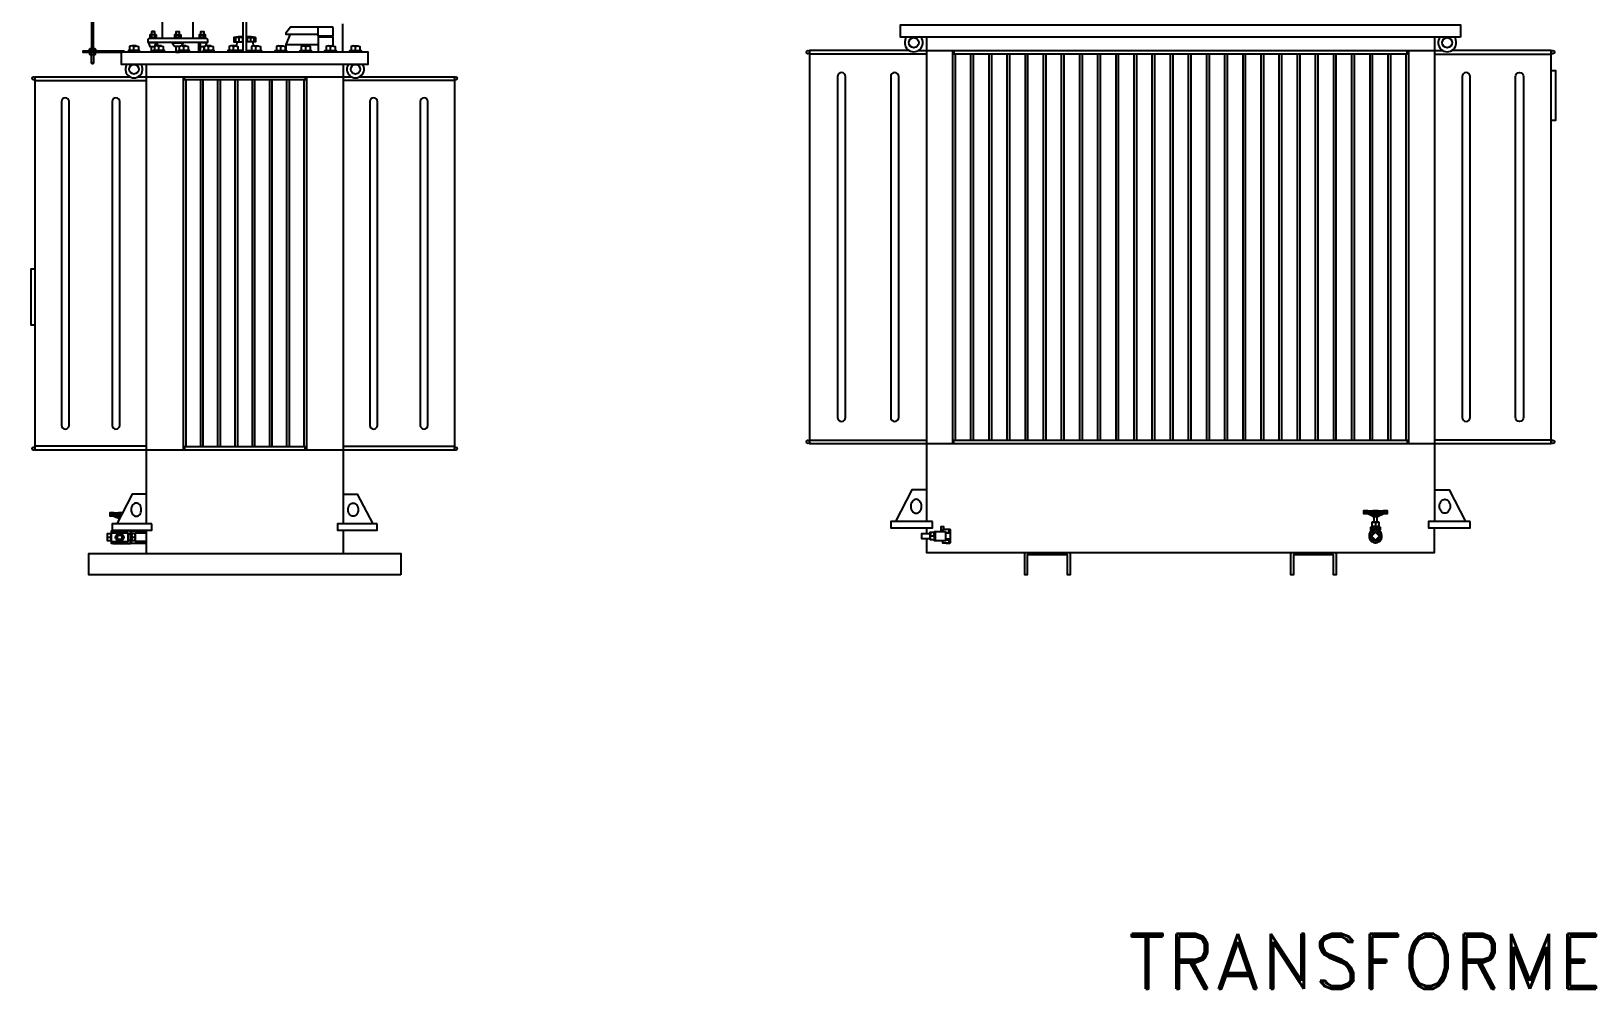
# Model space of a CAD drawing. Header units: millimetres. Extents: x 20927 to 53748, y 38421 to 54891.
# Drawn here: x 26954 to 30363, y 50584 to 52674 of the extents above; entities that cross this region are included whole.
import ezdxf
from ezdxf.enums import TextEntityAlignment as Align

# ---------------------------------------------------------------- set-up
doc = ezdxf.new("R2010")
doc.units = ezdxf.units.MM
doc.layers.add('Btrans.', color=2, linetype='Continuous')
doc.layers.add('Transformer', color=3, linetype='Continuous')
doc.styles.add('tx1', font='romand.shx')

msp = doc.modelspace()

# ---------------------------------------------------------------- linework, layer by layer
at = {"layer": 'Transformer', "color": 140}
for p, q in [((27240.6, 52659.2), (27240.6, 52712.3)), ((27307.5, 52659.2), (27307.5, 52712.3)), ((27277.8, 52666.7), (27277.8, 52673.2)), ((27331.5, 52666.7), (27331.5, 52673.2)), ((27633.5, 52690.5), (27633.5, 52628.7)), ((27183.4, 52642.4), (27173.7, 52642.4)), ((27210.1, 52650), (27210.1, 52649.1)), ((27226.8, 52666.7), (27213.9, 52666.7)), ((27213.9, 52660.8), (27226.8, 52660.8)), ((27216.6, 52628.7), (27216.6, 52641.4)), ((27224.1, 52641.6), (27224.1, 52641.9)), ((27226.9, 52650), (27226.9, 52649.1)), ((27227.1, 52666.7), (27227.5, 52666.3)), ((27227.5, 52659.2), (27227.5, 52666.3)), ((27237.7, 52642.4), (27228.1, 52642.4)), ((27228.9, 52650), (27228.9, 52642.4)), ((27261.9, 52649.1), (27286.2, 52649.1)), ((27267.6, 52666.7), (27280.5, 52666.7)), ((27280.5, 52660.8), (27267.6, 52660.8)), ((27270.5, 52661.9), (27270.5, 52665.6)), ((27277.8, 52641.3), (27277.8, 52641.4)), ((27292.1, 52642.4), (27282.4, 52642.4)), ((27319.2, 52650), (27319.2, 52628.7)), ((27321.3, 52666.7), (27334.2, 52666.7)), ((27334.2, 52660.8), (27321.3, 52660.8)), ((27321.3, 52650), (27321.3, 52649.1)), ((27324, 52628.7), (27324, 52641.9)), ((27324.2, 52661.9), (27324.2, 52665.6)), ((27331.3, 52661.9), (27331.3, 52665.6)), ((27331.5, 52632.6), (27331.5, 52641.4)), ((27346.4, 52642.4), (27336.8, 52642.4)), ((27338, 52650), (27338, 52649.1)), ((27400.7, 52642.4), (27391.1, 52642.4)), ((27400.3, 52660.4), (27400.3, 52651.2)), ((27402.8, 52651.2), (27402.1, 52642.4)), ((27407.6, 52660.4), (27407.6, 52651.2)), ((27415.2, 52660.4), (27415.2, 52651.2)), ((27425.5, 52660.4), (27425.5, 52651.2)), ((27433.2, 52660.4), (27433.2, 52651.2)), ((27437.9, 52651.2), (27438.7, 52642.3)), ((27440, 52642.4), (27449.7, 52642.4)), ((27440.4, 52660.4), (27440.4, 52651.2)), ((27494.3, 52642.4), (27504, 52642.4)), ((27510.2, 52645.4), (27510.2, 52628.7)), ((27548.7, 52642.4), (27558.3, 52642.4)), ((27584.6, 52662.1), (27584.6, 52664.6)), ((27603, 52642.4), (27612.7, 52642.4)), ((27608.9, 52662.1), (27608.9, 52664.6)), ((27657.4, 52642.4), (27667, 52642.4)), ((27081.5, 52631.7), (27082.1, 52631.2)), ((27081.5, 52628.1), (27082.1, 52628.7)), ((27085.3, 52635.1), (27085.3, 52632.2)), ((27085.3, 52624.7), (27085.3, 52627.6)), ((27090.8, 52635.1), (27090.8, 52632.2)), ((27090.8, 52624.7), (27090.8, 52627.6)), ((27094.6, 52631.7), (27094, 52631.2)), ((27094.6, 52628.1), (27094, 52628.7)), ((27198.8, 52628.7), (27198.8, 52629.1)), ((27408.2, 52632.6), (27408.2, 52628.7)), ((27432.5, 52632.6), (27432.5, 52628.7)), ((27641.9, 52628.7), (27641.9, 52629.1)), ((29005.1, 52625.4), (29005.1, 51781.4)), ((29010.8, 52625.4), (29010.8, 51781.4)), ((29044.7, 52625.4), (29044.7, 51781.4)), ((29050.4, 52625.4), (29050.4, 51781.4)), ((29084.3, 52625.4), (29084.3, 51781.4)), ((29090, 52625.4), (29090, 51781.4)), ((29123.9, 52625.4), (29123.9, 51781.4)), ((29129.6, 52625.4), (29129.6, 51781.4)), ((29163.5, 52625.4), (29163.5, 51781.4)), ((29169.2, 52625.4), (29169.2, 51781.4)), ((29203.1, 52625.4), (29203.1, 51781.4)), ((29208.8, 52625.4), (29208.8, 51781.4)), ((29242.7, 52625.4), (29242.7, 51781.4)), ((29248.4, 52625.4), (29248.4, 51781.4)), ((29282.3, 52625.4), (29282.3, 51781.4)), ((29288, 52625.4), (29288, 51781.4)), ((29321.9, 52625.4), (29321.9, 51781.4)), ((29327.6, 52625.4), (29327.6, 51781.4)), ((29361.5, 52625.4), (29361.5, 51781.4)), ((29367.2, 52625.4), (29367.2, 51781.4)), ((29401.1, 52625.4), (29401.1, 51781.4)), ((29406.8, 52625.4), (29406.8, 51781.4)), ((29440.7, 52625.4), (29440.7, 51781.4)), ((29446.4, 52625.4), (29446.4, 51781.4)), ((29480.3, 52625.4), (29480.3, 51781.4)), ((29486, 52625.4), (29486, 51781.4)), ((29519.9, 52625.4), (29519.9, 51781.4)), ((29525.6, 52625.4), (29525.6, 51781.4)), ((29559.5, 52625.4), (29559.5, 51781.4)), ((29565.2, 52625.4), (29565.2, 51781.4)), ((29599.1, 52625.4), (29599.1, 51781.4)), ((29604.8, 52625.4), (29604.8, 51781.4)), ((29638.7, 52625.4), (29638.7, 51781.4)), ((29644.4, 52625.4), (29644.4, 51781.4)), ((29678.3, 52625.4), (29678.3, 51781.4)), ((29684, 52625.4), (29684, 51781.4)), ((29717.9, 52625.4), (29717.9, 51781.4)), ((29723.6, 52625.4), (29723.6, 51781.4)), ((29757.5, 52625.4), (29757.5, 51781.4)), ((29763.2, 52625.4), (29763.2, 51781.4)), ((29797.1, 52625.4), (29797.1, 51781.4)), ((29802.8, 52625.4), (29802.8, 51781.4)), ((29836.7, 52625.4), (29836.7, 51781.4)), ((29842.4, 52625.4), (29842.4, 51781.4)), ((29876.3, 52625.4), (29876.3, 51781.4)), ((29882, 52625.4), (29882, 51781.4)), ((29915.9, 52625.4), (29915.9, 51781.4)), ((29921.6, 52625.4), (29921.6, 51781.4)), ((27323.7, 52568.5), (27323.7, 51766.8)), ((27329.1, 52568.5), (27329.1, 51766.8)), ((27361.3, 52568.5), (27361.3, 51766.8)), ((27366.8, 52568.5), (27366.8, 51766.8)), ((27398.9, 52568.5), (27398.9, 51766.8)), ((27404.4, 52568.5), (27404.4, 51766.8)), ((27436.6, 52568.5), (27436.6, 51766.8)), ((27442, 52568.5), (27442, 51766.8)), ((27474.2, 52568.5), (27474.2, 51766.8)), ((27479.6, 52568.5), (27479.6, 51766.8)), ((27511.8, 52568.5), (27511.8, 51766.8)), ((27517.2, 52568.5), (27517.2, 51766.8)), ((27125.7, 51619.8), (27151.9, 51619.8)), ((27145.9, 51613.6), (27148.1, 51613.6)), ((27148.1, 51616.7), (27148.1, 51612.4)), ((29863, 51624.4), (29914.9, 51624.4)), ((29875.3, 51622.1), (29884.3, 51618)), ((29902.7, 51622.1), (29893.7, 51618)), ((27160.8, 51583.7), (27160.8, 51585)), ((27170, 51581.6), (27173.3, 51581.6)), ((27205.1, 51583.3), (27173.3, 51583.3)), ((27205.1, 51585), (27205.1, 51534.3)), ((28908.9, 51590.2), (28908.9, 51577.5)), ((27120.7, 51569.9), (27128.2, 51569.9)), ((27170, 51576.6), (27165, 51576.6)), ((27170, 51562.4), (27165, 51562.4)), ((27174.2, 51569.9), (27180.9, 51569.9)), ((28961, 51578.6), (28950.4, 51578.6)), ((28961, 51565.4), (28950.4, 51565.4))]:
    msp.add_line(p, q, dxfattribs=at)
at = {"layer": 'Transformer'}
for p, q in [((28908.9, 52661.4), (28908.9, 51604.5)), ((30017.7, 52661.4), (30017.7, 51604.5)), ((27205.1, 52602.8), (27205.1, 51598.7)), ((27635.6, 52602.8), (27635.6, 51598.7)), ((28653.7, 52625.4), (28908.9, 52625.4)), ((28891, 52632.4), (30035.5, 52632.4)), ((28965.5, 52632.4), (28965.5, 51774.4)), ((28971.2, 52625.4), (28971.2, 51781.4)), ((29955.5, 52625.4), (29955.5, 51781.4)), ((29961.2, 52632.4), (29961.2, 51774.4)), ((30272.9, 52623.6), (30017.7, 52623.6)), ((27188.1, 52575.2), (27652.7, 52575.2)), ((27286.1, 52575.2), (27286.1, 51760.1)), ((27291.5, 52568.5), (27291.5, 51766.8)), ((27549.4, 52568.5), (27549.4, 51766.8)), ((27554.9, 52575.2), (27554.9, 51760.1)), ((26962.7, 52566.8), (27205.1, 52566.8)), ((27878.1, 52566.8), (27635.6, 52566.8)), ((27205.1, 51768.4), (26962.7, 51768.4)), ((27635.6, 51768.4), (27878.1, 51768.4)), ((28653.7, 51781.4), (28908.9, 51781.4)), ((30272.9, 51781.4), (30017.7, 51781.4)), ((27635.6, 51585), (27635.6, 51534.3))]:
    msp.add_line(p, q, dxfattribs=at)
at = {"layer": 'Transformer', "color": 140}
for points in [[(27090.6, 52636.2), (27090.6, 52742.1), (27085.6, 52742.1), (27085.6, 52636.2)], [(27424.6, 52628.7), (27424.6, 52726.5), (27416.2, 52726.5), (27416.2, 52628.7)], [(27224.1, 52673.2), (27223.3, 52674.1), (27217.5, 52674.1), (27216.6, 52673.2)], [(27224.1, 52666.7), (27224.1, 52673.2), (27216.6, 52673.2), (27216.6, 52666.7)], [(27270.3, 52673.2), (27271.1, 52674.1), (27277, 52674.1), (27277.8, 52673.2), (27270.3, 52673.2), (27270.3, 52666.7)], [(27324, 52673.2), (27324.8, 52674.1), (27330.7, 52674.1), (27331.5, 52673.2), (27324, 52673.2), (27324, 52666.7)], [(27613.5, 52682.4), (27612.4, 52683), (27520.3, 52683), (27510.2, 52670.5), (27510.2, 52668), (27580, 52668)], [(27581.1, 52683), (27580, 52682.4), (27580, 52665.2), (27581.1, 52664.6), (27612.4, 52664.6), (27613.5, 52665.2), (27613.5, 52682.4)], [(27081.5, 52631.2), (27081.5, 52635.6), (27082.1, 52636.2), (27094, 52636.2), (27094.6, 52635.6), (27094.6, 52631.2)], [(27270.3, 52641.4), (27270.3, 52628.7), (27277.8, 52628.7)], [(27281.9, 52642.4), (27286.2, 52648.2), (27286.2, 52650)], [(27335.4, 52642.3), (27338, 52649.1), (27321.3, 52649.1), (27324.2, 52641.4), (27332.5, 52641.4)], [(27416.2, 52660.4), (27396.5, 52660.4), (27396.5, 52651.2), (27416.2, 52651.2)], [(27424.6, 52660.4), (27444.2, 52660.4), (27444.2, 52651.2), (27424.6, 52651.2)], [(27519.4, 52668), (27510.2, 52645.4), (27581.1, 52645.4)], [(27581.1, 52628.7), (27581.1, 52662.1), (27612.4, 52662.1), (27612.4, 52642.4)], [(27157, 52628.7), (27157, 52631.2), (27067.2, 52631.2), (27067.2, 52628.7), (27150.8, 52628.7), (27150.8, 52602.8), (27690, 52602.8), (27690, 52628.7), (27150.8, 52628.7)], [(27081.5, 52628.7), (27081.5, 52624.2), (27082.1, 52623.6), (27094, 52623.6), (27094.6, 52624.2), (27094.6, 52628.7)], [(27090.6, 52623.6), (27090.6, 52605), (27085.6, 52605), (27085.6, 52623.6)], [(27085.6, 52605), (27086.4, 52604.2), (27089.7, 52604.2), (27090.6, 52605)], [(27190.9, 52628.7), (27190.9, 52632.6), (27166.3, 52632.6), (27166.3, 52628.7)], [(27245.2, 52628.7), (27245.2, 52632.6), (27220.6, 52632.6), (27220.6, 52628.7)], [(27299.5, 52628.7), (27299.5, 52632.6), (27274.9, 52632.6), (27274.9, 52628.7)], [(27353.9, 52628.7), (27353.9, 52632.6), (27329.3, 52632.6), (27329.3, 52628.7)], [(27416.2, 52632.6), (27383.6, 52632.6), (27383.6, 52628.7)], [(27424.6, 52632.6), (27457.1, 52632.6), (27457.1, 52628.7)], [(27486.9, 52628.7), (27486.9, 52632.6), (27511.5, 52632.6), (27511.5, 52628.7)], [(27541.2, 52628.7), (27541.2, 52632.6), (27565.8, 52632.6), (27565.8, 52628.7)], [(27595.6, 52628.7), (27595.6, 52632.6), (27620.1, 52632.6), (27620.1, 52628.7)], [(27649.9, 52628.7), (27649.9, 52632.6), (27674.5, 52632.6), (27674.5, 52628.7)], [(27205.1, 51663.8), (27174.7, 51663.8), (27141, 51598.7)], [(27635.6, 51663.8), (27666, 51663.8), (27699.8, 51598.7)], [(28908.9, 51673.1), (28876.9, 51673.1), (28841.4, 51604.5)], [(30017.7, 51673.1), (30049.7, 51673.1), (30085.2, 51604.5)], [(27153.5, 51622.8), (27145.1, 51622.8), (27145.1, 51622), (27134.5, 51622), (27134.5, 51622.8), (27125.7, 51622.8), (27125.7, 51616.7), (27134.5, 51616.7), (27134.5, 51617.5), (27145.1, 51617.5), (27145.1, 51616.7), (27150.3, 51616.7)], [(27132.8, 51616.7), (27145.9, 51611.2), (27145.9, 51613.6), (27137.3, 51617.5)], [(29872.4, 51627.6), (29863, 51627.6), (29863, 51621.3), (29872.4, 51621.3), (29872.4, 51622.1), (29883.4, 51622.1), (29883.4, 51621.3), (29894.5, 51621.3), (29894.5, 51622.1), (29905.6, 51622.1), (29905.6, 51621.3)], [(29886.6, 51618), (29884.3, 51618), (29884.3, 51615.4), (29870.6, 51621.3)], [(29905.6, 51621.3), (29914.9, 51621.3), (29914.9, 51627.6), (29905.6, 51627.6), (29905.6, 51626.8), (29894.5, 51626.8), (29894.5, 51627.6), (29883.4, 51627.6), (29883.4, 51626.8), (29872.4, 51626.8), (29872.4, 51627.6)], [(29883.4, 51615.7), (29883.4, 51614.9), (29894.5, 51614.9), (29894.5, 51615.7)], [(29885.5, 51614.9), (29885.5, 51602.4)], [(29886.6, 51621.3), (29886.6, 51615.7), (29891.4, 51615.7), (29891.4, 51621.3)], [(29891.4, 51618), (29893.7, 51618), (29893.7, 51615.4), (29907.4, 51621.3)], [(29892.5, 51602.4), (29892.5, 51614.9)], [(27129.9, 51579.5), (27165, 51579.5), (27165, 51559.5), (27129.9, 51559.5)], [(27161.6, 51579.5), (27161.6, 51583.3), (27133.2, 51583.3), (27133.2, 51579.5)], [(27143.2, 51583.3), (27143.2, 51583.7), (27151.6, 51583.7), (27151.6, 51583.3)], [(27147.2, 51610.7), (27145.1, 51610.7), (27145.1, 51611.5)], [(27170, 51585), (27170, 51557.4), (27173.3, 51557.4), (27173.3, 51585)], [(27205.1, 51560.7), (27181.7, 51560.7), (27181.7, 51579.1), (27205.1, 51579.1)], [(28925.8, 51564.5), (28925.2, 51564.1), (28917.6, 51564.1), (28917, 51564.5), (28917, 51580.5), (28917.6, 51580.8), (28925.2, 51580.8), (28925.8, 51580.5)], [(28928.4, 51581.4), (28925.8, 51581.4), (28925.8, 51562.6), (28928.4, 51562.6)], [(28946.9, 51586.5), (28946.9, 51592.7), (28939.9, 51592.7), (28939.9, 51582.1)], [(28950.4, 51580.4), (28958.4, 51580.4), (28958.4, 51586.5), (28943.4, 51586.5), (28943.4, 51582.1)], [(29900, 51586.5), (29900, 51590.9), (29878, 51590.9), (29878, 51586.5)], [(29900, 51589.2), (29878, 51589.2)], [(29881.9, 51593.6), (29881.9, 51590.9)], [(29896, 51590.9), (29896, 51593.6)], [(27128.2, 51561.6), (27120.7, 51561.6), (27120.7, 51578.3), (27128.2, 51578.3)], [(27129.9, 51578.7), (27128.2, 51578.7), (27128.2, 51561.2), (27129.9, 51561.2)], [(27161.6, 51559.5), (27161.6, 51555.7), (27133.2, 51555.7), (27133.2, 51559.5)], [(27151.6, 51555.7), (27151.6, 51555.3), (27143.2, 51555.3), (27143.2, 51555.7)], [(27172.5, 51557.4), (27172.5, 51556.6), (27205.1, 51556.6)], [(27181.7, 51577.6), (27181.1, 51577.9), (27173.9, 51577.9), (27173.3, 51577.6)], [(27181.7, 51562.3), (27181.1, 51562), (27173.9, 51562), (27173.3, 51562.3)], [(28917, 51577.5), (28897.6, 51577.5), (28897.6, 51566.9), (28917, 51566.9)], [(28943.4, 51561.9), (28943.4, 51557.5), (28958.4, 51557.5), (28958.4, 51563.6), (28950.4, 51563.6)]]:
    msp.add_lwpolyline(points, dxfattribs=at)
at = {"layer": 'Transformer'}
for points in [[(30074.9, 52661.4), (28851.7, 52661.4), (28851.7, 52688.7), (30074.9, 52688.7)], [(29901.7, 51579.3), (29889, 51586.7), (29876.3, 51579.3), (29876.3, 51564.7), (29889, 51557.3), (29901.7, 51564.7)], [(27761, 51487.5), (27079.7, 51487.5), (27079.7, 51534.3), (27761, 51534.3)]]:
    msp.add_lwpolyline(points, close=True, dxfattribs=at)
at = {"layer": 'Transformer', "color": 140}
for points in [[(27094.6, 52635.1, 0.560226), (27090.8, 52635.1, 0.382535), (27085.3, 52635.1, 0.560226), (27081.5, 52635.1)], [(27178.6, 52632.6), (27178.6, 52641.1, 0.27283), (27168.9, 52641.1), (27168.9, 52632.6)], [(27178.6, 52641.1, -0.27283), (27188.2, 52641.1), (27188.2, 52632.6)], [(27216.8, 52665.6, 0.214535), (27213.6, 52666.7), (27213.3, 52666.3), (27213.3, 52659.2)], [(27213.3, 52661.2), (27213.6, 52660.9, 0.214535), (27216.8, 52661.9)], [(27232.9, 52641.1, 0.27283), (27223.2, 52641.1), (27223.2, 52632.6)], [(27224, 52661.9, 0.214535), (27227.1, 52660.9), (27227.5, 52661.2)], [(27232.9, 52632.6), (27232.9, 52641.1, -0.27283), (27242.6, 52641.1), (27242.6, 52632.6)], [(27278.1, 52641.4), (27267.8, 52641.4, -0.237184), (27266.5, 52642.1), (27261.9, 52648.2), (27261.9, 52650)], [(27267, 52661.2), (27267.3, 52660.9, 0.214535), (27270.5, 52661.9, 0.293067), (27277.6, 52661.9), (27277.6, 52665.6, -0.214535), (27280.8, 52666.7), (27281.2, 52666.3), (27281.2, 52659.2)], [(27277.6, 52665.6, 0.293067), (27270.5, 52665.6, 0.214535), (27267.3, 52666.7), (27267, 52666.3), (27267, 52659.2)], [(27277.6, 52661.9, 0.214535), (27280.8, 52660.9), (27281.2, 52661.2)], [(27287.2, 52641.1, 0.27283), (27277.6, 52641.1), (27277.6, 52632.6)], [(27287.2, 52632.6), (27287.2, 52641.1, -0.27283), (27296.9, 52641.1), (27296.9, 52632.6)], [(27334.9, 52659.2), (27334.9, 52666.3), (27334.5, 52666.7, 0.214535), (27331.3, 52665.6, 0.293067), (27324.2, 52665.6, 0.214535), (27321, 52666.7), (27320.7, 52666.3), (27320.7, 52659.2)], [(27320.7, 52661.2), (27321, 52660.9, 0.214535), (27324.2, 52661.9, 0.293067), (27331.3, 52661.9, 0.214535), (27334.5, 52660.9), (27334.9, 52661.2)], [(27341.6, 52641.1, 0.27283), (27331.9, 52641.1), (27331.9, 52632.6)], [(27341.6, 52632.6), (27341.6, 52641.1, -0.27283), (27351.2, 52641.1), (27351.2, 52632.6)], [(27395.9, 52641.1, 0.27283), (27386.3, 52641.1), (27386.3, 52632.6)], [(27395.9, 52632.6), (27395.9, 52641.1, -0.27283), (27405.6, 52641.1), (27405.6, 52632.6)], [(27444.8, 52632.6), (27444.8, 52641.1, 0.27283), (27435.2, 52641.1), (27435.2, 52632.6)], [(27444.8, 52641.1, -0.27283), (27454.5, 52641.1), (27454.5, 52632.6)], [(27499.2, 52632.6), (27499.2, 52641.1, 0.27283), (27489.5, 52641.1), (27489.5, 52632.6)], [(27499.2, 52641.1, -0.27283), (27508.8, 52641.1), (27508.8, 52632.6)], [(27553.5, 52632.6), (27553.5, 52641.1, 0.27283), (27543.9, 52641.1), (27543.9, 52632.6)], [(27553.5, 52641.1, -0.27283), (27563.2, 52641.1), (27563.2, 52632.6)], [(27607.8, 52632.6), (27607.8, 52641.1, 0.27283), (27598.2, 52641.1), (27598.2, 52632.6)], [(27607.8, 52641.1, -0.27283), (27617.5, 52641.1), (27617.5, 52632.6)], [(27662.2, 52632.6), (27662.2, 52641.1, 0.27283), (27652.5, 52641.1), (27652.5, 52632.6)], [(27662.2, 52641.1, -0.27283), (27671.8, 52641.1), (27671.8, 52632.6)], [(27081.5, 52632.2, 0.560226), (27085.3, 52632.2, 0.382535), (27090.8, 52632.2, 0.560226), (27094.6, 52632.2)], [(27094.6, 52627.6, 0.560226), (27090.8, 52627.6, 0.382535), (27085.3, 52627.6, 0.560226), (27081.5, 52627.6)], [(27081.5, 52624.7, 0.560226), (27085.3, 52624.7, 0.382535), (27090.8, 52624.7, 0.560226), (27094.6, 52624.7)], [(27133.2, 51556.1), (27129.9, 51556.1), (27129.9, 51583.7), (27136.5, 51583.7, -0.008879), (27136.7, 51583.3)], [(27139.9, 51585), (27139.9, 51583.7), (27160.8, 51583.7, 0.053386), (27161, 51583.3)], [(27170, 51583.7), (27164.1, 51583.7, 0.082477), (27163.3, 51579.5)], [(28951, 51557.5, 0.182676), (28952.2, 51557), (28959.2, 51557, 0.414214), (28961, 51558.8), (28961, 51585.2, 0.414214), (28959.2, 51587), (28952.2, 51587, 0.182676), (28951, 51586.5)], [(29901.7, 51569, 0.324485), (29898.1, 51584.6), (29900, 51586.5), (29878, 51586.5), (29879.9, 51584.6, 0.324485), (29876.3, 51569)], [(29896.9, 51601, 0.330907), (29889, 51601, 0.330907), (29881.1, 51601)], [(29889, 51601), (29889, 51594.9, 0.330907), (29896.9, 51594.9)], [(27163.4, 51559.5, 0.065617), (27164.1, 51556.1), (27170.8, 51556.1), (27170.8, 51557.4)], [(27174.2, 51577.9, 0.210526), (27174.2, 51569.9, 0.210526), (27174.2, 51562)], [(27180.9, 51562, 0.210526), (27180.9, 51569.9, 0.210526), (27180.9, 51577.9)], [(28917.9, 51564.1, -0.210526), (28917.9, 51572.5), (28924.9, 51572.5, -0.210526), (28924.9, 51564.1)]]:
    msp.add_lwpolyline(points, format="xyb", dxfattribs=at)
for points in [[(27209.3, 52655.8, -0.414214), (27212.6, 52659.2), (27335.5, 52659.2, -0.414214), (27338.9, 52655.8), (27338.9, 52650), (27209.3, 52650)], [(27224, 52665.6, 0.293067), (27216.8, 52665.6), (27216.8, 52661.9, 0.293067), (27224, 52661.9)], [(28714.3, 52575.2), (28714.3, 51831.6, 1), (28731.9, 51831.6), (28731.9, 52575.2, 1)], [(28830.6, 52575.2), (28830.6, 51831.6, 1), (28848.2, 51831.6), (28848.2, 52575.2, 1)], [(30078.3, 52575.2), (30078.3, 51831.6, 1), (30095.9, 51831.6), (30095.9, 52575.2, 1)], [(30212.2, 52575.2), (30212.2, 51831.6, -1), (30194.6, 51831.6), (30194.6, 52575.2, -1)], [(27037, 51814.4), (27037, 52520.8, 1), (27020.3, 52520.8), (27020.3, 51814.4, 1)], [(27147.5, 51814.4), (27147.5, 52520.8, 1), (27130.7, 52520.8), (27130.7, 51814.4, 1)], [(27710, 51814.4), (27710, 52520.8, 1), (27693.3, 52520.8), (27693.3, 51814.4, 1)], [(27820.4, 51814.4), (27820.4, 52520.8, 1), (27803.7, 52520.8), (27803.7, 51814.4, 1)]]:
    msp.add_lwpolyline(points, format="xyb", close=True, dxfattribs=at)
for points in [[(27226.9, 52649.1), (27210.1, 52649.1), (27213.1, 52641.4), (27223.9, 52641.4)], [(27217.6, 51598.7), (27130.9, 51598.7), (27130.9, 51585), (27217.6, 51585)], [(27709.8, 51598.7), (27623.1, 51598.7), (27623.1, 51585), (27709.8, 51585)], [(28922.1, 51604.5), (28830.8, 51604.5), (28830.8, 51590.2), (28922.1, 51590.2)], [(28950.4, 51582.1), (28950.4, 51561.9), (28928.4, 51561.9), (28928.4, 51582.1)], [(29897.9, 51572), (29889, 51581), (29880, 51572), (29889, 51563.1)], [(29896.5, 51593.6), (29896.9, 51594), (29896.9, 51602), (29896.5, 51602.4), (29881.5, 51602.4), (29881.1, 51602), (29881.1, 51594), (29881.5, 51593.6)], [(30095.7, 51604.5), (30004.5, 51604.5), (30004.5, 51590.2), (30095.7, 51590.2)], [(27151.5, 51576.6), (27155.6, 51569.5), (27151.5, 51562.4), (27143.3, 51562.4), (27139.2, 51569.5), (27143.3, 51576.6)]]:
    msp.add_lwpolyline(points, close=True, dxfattribs=at)
at = {"layer": 'Transformer'}
for points in [[(28871, 52632.4), (28653.7, 52632.4), (28653.7, 51774.4), (30272.9, 51774.4), (30272.9, 52632.4), (30055.6, 52632.4)], [(28968.4, 52632.4), (28968.4, 52625.4), (29958.2, 52625.4), (29958.2, 52632.4)], [(27671.7, 52575.2), (27878.1, 52575.2), (27878.1, 51760.1), (26962.7, 51760.1), (26962.7, 52575.2), (27169, 52575.2)], [(27552.1, 52575.2), (27552.1, 52568.5), (27288.6, 52568.5), (27288.6, 52575.2)], [(30272.9, 52588.4), (30281.7, 52588.4), (30281.7, 52479.3), (30272.9, 52479.3)], [(26962.7, 52033), (26954.3, 52033), (26954.3, 52155.9), (26962.7, 52155.9)], [(27552.1, 51760.1), (27552.1, 51766.8), (27288.6, 51766.8), (27288.6, 51760.1)], [(28968.4, 51774.4), (28968.4, 51781.4), (29958.2, 51781.4), (29958.2, 51774.4)], [(28908.9, 51566.9), (28908.9, 51536.8), (30017.7, 51536.8), (30017.7, 51590.2)]]:
    msp.add_lwpolyline(points, dxfattribs=at)
at = {"layer": 'Transformer', "color": 140, "flags": 128}
for points in [[(28881.9, 51651.6, 0.105833), (28878, 51648.2, 0.08656), (28875.5, 51643.4, 0.154744), (28875.5, 51631.4, 0.08656), (28878, 51626.7, 0.105833), (28881.9, 51623.3, 0.254163), (28890.5, 51623.3, 0.105833), (28894.4, 51626.7, 0.08656), (28896.9, 51631.4, 0.154337), (28896.9, 51643.4, 0.08656), (28894.4, 51648.2, 0.105833), (28890.5, 51651.6, 0.254586), (28881.9, 51651.6)], [(30036, 51651.6, -0.254586), (30044.6, 51651.6, -0.105833), (30048.5, 51648.2, -0.08656), (30051, 51643.4, -0.154337), (30051, 51631.4, -0.08656), (30048.5, 51626.7, -0.105833), (30044.6, 51623.3, -0.254163), (30036.1, 51623.3, -0.105833), (30032.1, 51626.7, -0.08656), (30029.6, 51631.4, -0.154744), (30029.6, 51643.4, -0.08656), (30032.1, 51648.2, -0.105833), (30036.1, 51651.6, -0.125137)], [(27179.5, 51643.4, 0.105833), (27175.8, 51640.2, 0.08656), (27173.4, 51635.6, 0.154744), (27173.4, 51624.2, 0.08656), (27175.8, 51619.7, 0.105833), (27179.5, 51616.5, 0.254163), (27187.6, 51616.5, 0.105833), (27191.4, 51619.7, 0.08656), (27193.7, 51624.2, 0.154337), (27193.7, 51635.6, 0.08656), (27191.4, 51640.2, 0.105833), (27187.6, 51643.4, 0.254586), (27179.5, 51643.4)], [(27653.1, 51643.4, -0.254586), (27661.2, 51643.4, -0.105833), (27665, 51640.2, -0.08656), (27667.3, 51635.6, -0.154337), (27667.3, 51624.2, -0.08656), (27665, 51619.7, -0.105833), (27661.2, 51616.5, -0.254163), (27653.1, 51616.5, -0.105833), (27649.4, 51619.7, -0.08656), (27647, 51624.2, -0.154744), (27647, 51635.6, -0.08656), (27649.4, 51640.2, -0.105833), (27653.1, 51643.4, -0.125137)]]:
    msp.add_lwpolyline(points, format="xyb", dxfattribs=at)
at = {"layer": 'Transformer'}
for points in [[(29886.6, 51558.1, 0.034562), (29889, 51557.3, 0.034562), (29891.4, 51558.1)], [(29218.6, 51536.8, -0.414214), (29222.1, 51533.3), (29222.1, 51487.5), (29216.9, 51487.5), (29216.9, 51531.5), (29128.9, 51531.5), (29128.9, 51487.5), (29123.6, 51487.5), (29123.6, 51533.3, -0.414214), (29127.1, 51536.8)], [(29799.4, 51536.8, -0.414214), (29802.9, 51533.3), (29802.9, 51487.5), (29797.7, 51487.5), (29797.7, 51531.5), (29709.7, 51531.5), (29709.7, 51487.5), (29704.4, 51487.5), (29704.4, 51533.3, -0.414214), (29707.9, 51536.8)]]:
    msp.add_lwpolyline(points, format="xyb", dxfattribs=at)
for centre, radius in [((28881, 52649.5), 11), ((30045.6, 52649.5), 11), ((27178.6, 52591.4), 10.4), ((27662.2, 52591.4), 10.4), ((28650.1, 52628.9), 3.52), ((30276.4, 52628.9), 3.52), ((26959.3, 52571.8), 3.34), ((27881.4, 52571.8), 3.34), ((26959.3, 51763.4), 3.34), ((27881.4, 51763.4), 3.34), ((28650.1, 51777.9), 3.52), ((30276.4, 51777.9), 3.52)]:
    msp.add_circle(centre, radius, dxfattribs=at)
at = {"layer": 'Transformer', "color": 140}
for centre, radius in [((29889, 51572), 9.24), ((27147.4, 51569.5), 8.89), ((27147.4, 51569.5), 5.02)]:
    msp.add_circle(centre, radius, dxfattribs=at)
for centre, radius, start, end in [((27226.7, 52662.7), 4.04, 83.848, 132.2815), ((27420.4, 52548.5), 114.4, 92.0935, 102.018), ((27420.4, 52548.5), 114.4, 77.982, 87.9065), ((27137.8, 51584.3), 2.19, 333.3248, 345.5483), ((27162.9, 51584.3), 2.19, 234.055, 290.1501), ((28927.4, 51576.6), 10.4, 156.2227, 203.7773), ((28915.4, 51576.6), 10.4, 336.2227, 23.7773), ((29885, 51600.2), 6.64, 233.3805, 306.6195), ((27161.4, 51555.5), 2.8, 13.5113, 85.6772)]:
    msp.add_arc(centre, radius, start, end, dxfattribs=at)
at = {"layer": 'Transformer'}
for centre, radius, start, end in [((28881, 52649.5), 19.8, 142.8482, 37.1518), ((30045.6, 52649.5), 19.8, 142.8482, 37.1518), ((27178.6, 52591.4), 18.8, 142.8482, 37.1518), ((27662.2, 52591.4), 18.8, 142.8482, 37.1518), ((29889, 51572), 14.1, 168.4363, 265.4055), ((29889, 51572), 14.1, 274.5945, 11.5637)]:
    msp.add_arc(centre, radius, start, end, dxfattribs=at)

# ---------------------------------------------------------------- texts
at = {"layer": 'Btrans.', "style": 'tx1'}
msp.add_text('TRANSFORMER 800kVa', height=120, dxfattribs=at).set_placement((30264.6, 50644), align=Align.MIDDLE_CENTER)

doc.saveas('drawing.dxf')
